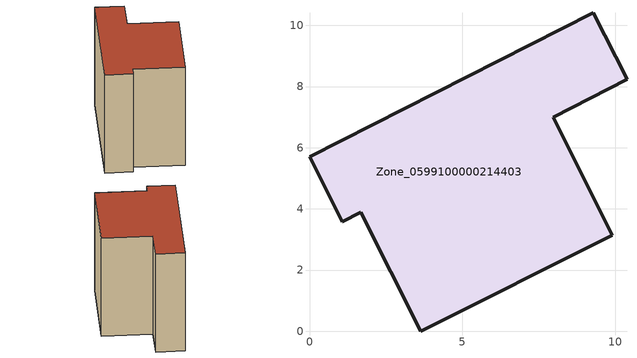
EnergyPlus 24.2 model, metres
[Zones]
Zone_0599100000214403
 floor ground (C_G): 7.97,6.99 9.9,3.14 3.64,0 1.68,3.89 1.07,3.58 0,5.71 9.27,10.41 10.38,8.23 z3.1
 wall outside (C_F): 9.27,10.41 0,5.71 1.07,3.58 1.68,3.89 3.64,0 9.9,3.14 7.97,6.99 10.38,8.23 9.27,10.41 z3.1:12.75
 roof outside (C_R): 7.97,6.99 10.38,8.23 9.27,10.41 0,5.71 1.07,3.58 1.68,3.89 3.64,0 9.9,3.14 z12.75
[BUILDING]
Pand.0599100000214403: North Axis=0; Terrain=City; Loads Convergence Tolerance Value=0.04; Temperature Convergence Tolerance Value=0.4; Solar Distribution=FullExterior; Maximum Number of Warmup Days=25; Minimum Number of Warmup Days=1
[Site:Location]
Rotterdam.The.Hague.AP_ZH_NLD Design_Conditions: Latitude=51.96; Longitude=4.45; Time Zone=1; Elevation=-4.5
[SITE:GROUNDTEMPERATURE:BUILDINGSURFACE]
18, 18, 18, 18, 18, 18, 18, 18, 18, 18, 18, 18
[MATERIAL] Thermal Absorptance=0.9; Solar Absorptance=0.7; Visible Absorptance=0.7
Name | Roughness | Thickness | Conductivity | Density | Specific Heat
G.TI.1946 | MediumSmooth | 0.15 | 1 | 540 | 1210
F.TI.1946 | Rough | 0.3 | 0.857143 | 1920 | 840
R.TI.1946 | MediumRough | 0.2 | 0.1 | 1500 | 1000
[CONSTRUCTION]
C_G: G.TI.1946
C_F: F.TI.1946
C_R: R.TI.1946
[ZONE]
Zone_0599100000214403: Type=1; Multiplier=1; Ceiling Height=Autocalculate; Volume=Autocalculate; Floor Area=autocalculate; Part of Total Floor Area=Yes
[ZONEINFILTRATION:DESIGNFLOWRATE]
Infil_Zone_0599100000214403: Zone or ZoneList or Space or SpaceList=Zone_0599100000214403; Schedule=AlwaysOn; Design Flow Rate Calculation Method=Flow/Area; Flow Rate per Floor Area=0.003; Constant Term Coefficient=1; Temperature Term Coefficient=0; Velocity Term Coefficient=0; Velocity Squared Term Coefficient=0
[HVACTEMPLATE:ZONE:IDEALLOADSAIRSYSTEM]
Zone_0599100000214403: Maximum Heating Supply Air Temperature=50; Minimum Cooling Supply Air Temperature=13; Maximum Heating Supply Air Humidity Ratio=0.0156; Minimum Cooling Supply Air Humidity Ratio=0.0077; Heating Limit=NoLimit; Cooling Limit=NoLimit; Dehumidification Control Type=ConstantSensibleHeatRatio; Cooling Sensible Heat Ratio=0.7; Dehumidification Setpoint=60; Humidification Control Type=None; Humidification Setpoint=30; Outdoor Air Method=None; Outdoor Air Flow Rate per Person=0.00944; Outdoor Air Flow Rate per Zone Floor Area=0; Outdoor Air Flow Rate per Zone=0; Demand Controlled Ventilation Type=None; Outdoor Air Economizer Type=NoEconomizer; Heat Recovery Type=None; Sensible Heat Recovery Effectiveness=0.7; Latent Heat Recovery Effectiveness=0.65
[ZONECONTROL:THERMOSTAT]
ThermostatControl_Zone_0599100000214403: Zone or ZoneList=Zone_0599100000214403; Control Type Schedule=DualSetpointControlType; Control 1=Thermostat_Zone_0599100000214403; Temperature Difference Between Cutout And Setpoint=0
[THERMOSTATSETPOINT:DUALSETPOINT]
Thermostat_Zone_0599100000214403: Heating Setpoint Temperature Schedule=HeatingSetpoint_Zone_0599100000214403; Cooling Setpoint Temperature Schedule=CoolingSetpoint_Zone_0599100000214403
[SCHEDULE:COMPACT]
HeatingSetpoint_Zone_0599100000214403: Through: 12/31, For: AllDays, Until: 24:00, 21
CoolingSetpoint_Zone_0599100000214403: Through: 12/31, For: AllDays, Until: 24:00, 24
DualSetpointControlType: Through: 12/31, For: AllDays, Until: 24:00, 4
AlwaysOn: Through: 12/31, For: AllDays, Until: 24:00, 1
